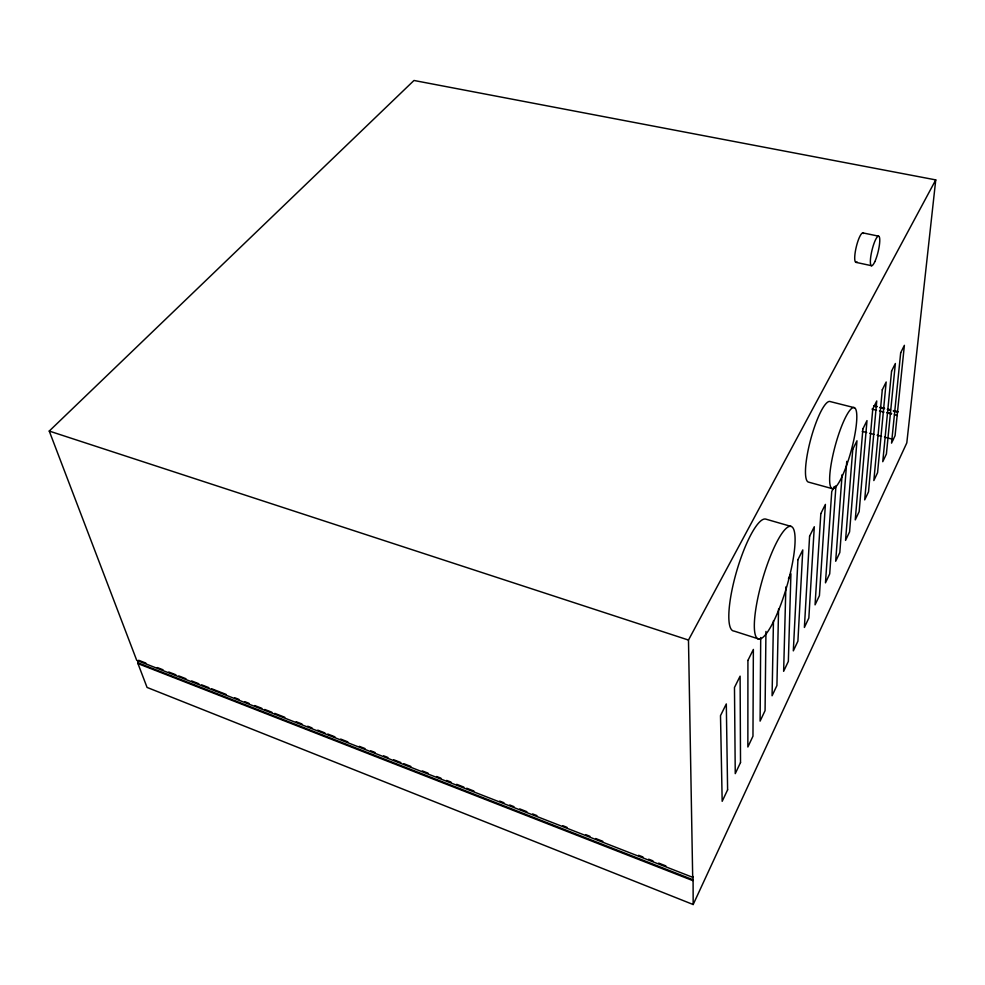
<?xml version="1.0" encoding="UTF-8"?>
<svg xmlns="http://www.w3.org/2000/svg" width="985" height="985" viewBox="0 0 985 985"><rect width="100%" height="100%" fill="white"/><g stroke="black" fill="none" stroke-linecap="round" stroke-linejoin="round"><path stroke-width="1.48" d="M760.716 637.541L760.1 721.118L765.074 710.604L765.948 631.459M773.459 620.772L772.08 695.767L776.919 685.548L778.581 608.927M785.87 586.9L783.641 671.327L788.345 661.378L790.93 573.799L788.443 578.823M835.97 485.704L829.702 573.898L825.467 582.849L831.746 491.601L834.283 486.491M842.113 474.61L835.686 561.253L839.811 552.536L846.768 461.349M693.169 904.525L693.071 876.515L692.689 877.315L136.718 660.332L49.25 431.061L413.983 80.474L935.75 179.898L906.803 442.893L693.169 904.525L147.06 687.432L137.962 663.595L137.654 660.812M692.689 877.315L688.478 640.053L935.75 179.898M862.922 232.903L878.558 236.154M856.076 262.379L871.626 265.728M874.163 405.685L877.142 406.423M880.122 407.174L884.592 408.295M887.571 409.046L890.551 409.797M893.518 410.548L897.988 411.668M873.941 406.14L876.921 406.891M879.9 407.642L884.358 408.763M887.337 409.514L890.317 410.265M893.296 411.004L897.766 412.136M887.165 412.407L891.634 413.54M872.02 409.107L876.502 410.24M879.482 410.991L883.951 412.124M886.943 412.875L891.413 413.995M894.392 414.759L897.384 415.51M854.463 407.704A41.986 8.348 -74.9 0 0 831.02 464.945A41.986 8.348 -74.9 0 0 844.157 471.716A41.986 8.348 -74.9 0 0 854.463 407.704L830.453 401.634A41.727 8.914 -75 0 0 810.864 438.756A41.727 8.914 -75 0 0 808.488 482.108L832.362 488.683M862.22 431.356L866.677 432.513M869.644 433.277L874.101 434.434M877.081 435.198L881.538 436.355M884.505 437.131L893.42 439.433M791.152 526.433A58.632 12.657 -73.8 0 0 756.074 607.376A58.632 12.657 -73.8 0 0 776.894 614.308A58.632 12.657 -73.8 0 0 791.152 526.433L765.985 519.169A58.238 13.482 -73.8 0 0 736.214 572.765A58.238 13.482 -73.8 0 0 734.108 631.089L759.139 639.117M49.25 431.061L688.478 640.053M138.676 660.282L145.829 663.077M157.292 667.547L163.018 669.788M168.755 672.016L175.921 674.811M178.777 675.932L185.943 678.727M191.669 680.955L198.835 683.75M201.703 684.87L208.869 687.665M211.726 688.786L226.057 694.376M234.652 697.725L238.949 699.399M244.674 701.628L248.971 703.315M254.709 705.543L261.875 708.338M264.731 709.459L271.897 712.254M274.766 713.362L284.788 717.277M296.251 721.746L301.976 723.987M307.714 726.216L312.011 727.89M317.736 730.131L324.902 732.926M327.771 734.034L334.925 736.829M340.662 739.07L347.816 741.865M359.279 746.334L365.016 748.563M370.742 750.804L375.039 752.478M383.633 755.827L387.93 757.502M393.668 759.743L400.821 762.538M403.69 763.646L410.856 766.441M422.319 770.91L428.044 773.151M436.638 776.5L440.935 778.175M446.673 780.416L450.97 782.09M456.695 784.319L463.861 787.113M466.718 788.234L473.883 791.029M499.666 801.088L503.975 802.763M509.701 804.991L513.998 806.678M519.723 808.907L526.889 811.702M532.626 813.93L536.923 815.617M562.706 825.664L567.003 827.351M585.619 834.603L589.916 836.29M595.654 838.518L602.82 841.313M638.625 855.275L642.922 856.962M648.659 859.191L652.957 860.865M658.682 863.106L665.848 865.901M138.479 662.991L693.12 879.79M137.962 663.595L692.75 880.59M857.048 261.911A15.132 3.275 -76.5 0 1 856.162 247.37A15.132 3.275 -76.5 0 1 863.66 233.519M747.923 660.418L747.861 746.999L752.971 736.177L753.365 649.435L747.923 660.418M797.948 559.665L793.319 650.863L797.912 641.149L802.787 549.925L797.948 559.665M809.596 536.209L804.388 627.457L808.845 618.001L814.299 526.741L809.596 536.209M820.825 513.591L815.063 604.852L819.421 595.654L825.393 504.394L820.825 513.591M852.776 449.246L845.549 540.383L849.575 531.875L856.975 440.787L852.776 449.246M862.909 428.844L855.251 519.883L859.166 511.597L866.997 420.607L862.909 428.844M872.772 408.984L864.695 499.887L868.524 491.81L876.749 400.969L872.772 408.984M882.289 389.801L873.843 480.557L877.573 472.677L886.168 381.995L882.289 389.801M891.573 371.111L882.757 461.694L886.401 453.999L895.353 363.502L891.573 371.111M900.684 352.753L891.536 443.139L895.082 435.629L904.378 345.329L900.684 352.753M727.607 789.835L722.177 801.31L720.503 715.639L726.302 703.943L727.607 789.835M740.523 762.501L735.253 773.644L734.478 687.481L740.104 676.153L740.523 762.501M874.828 261.665A15.194 3.152 -76.4 0 0 879.26 236.757A15.194 3.152 -76.4 0 0 871.122 254.413A15.194 3.152 -76.4 0 0 874.828 261.665"/></g></svg>
